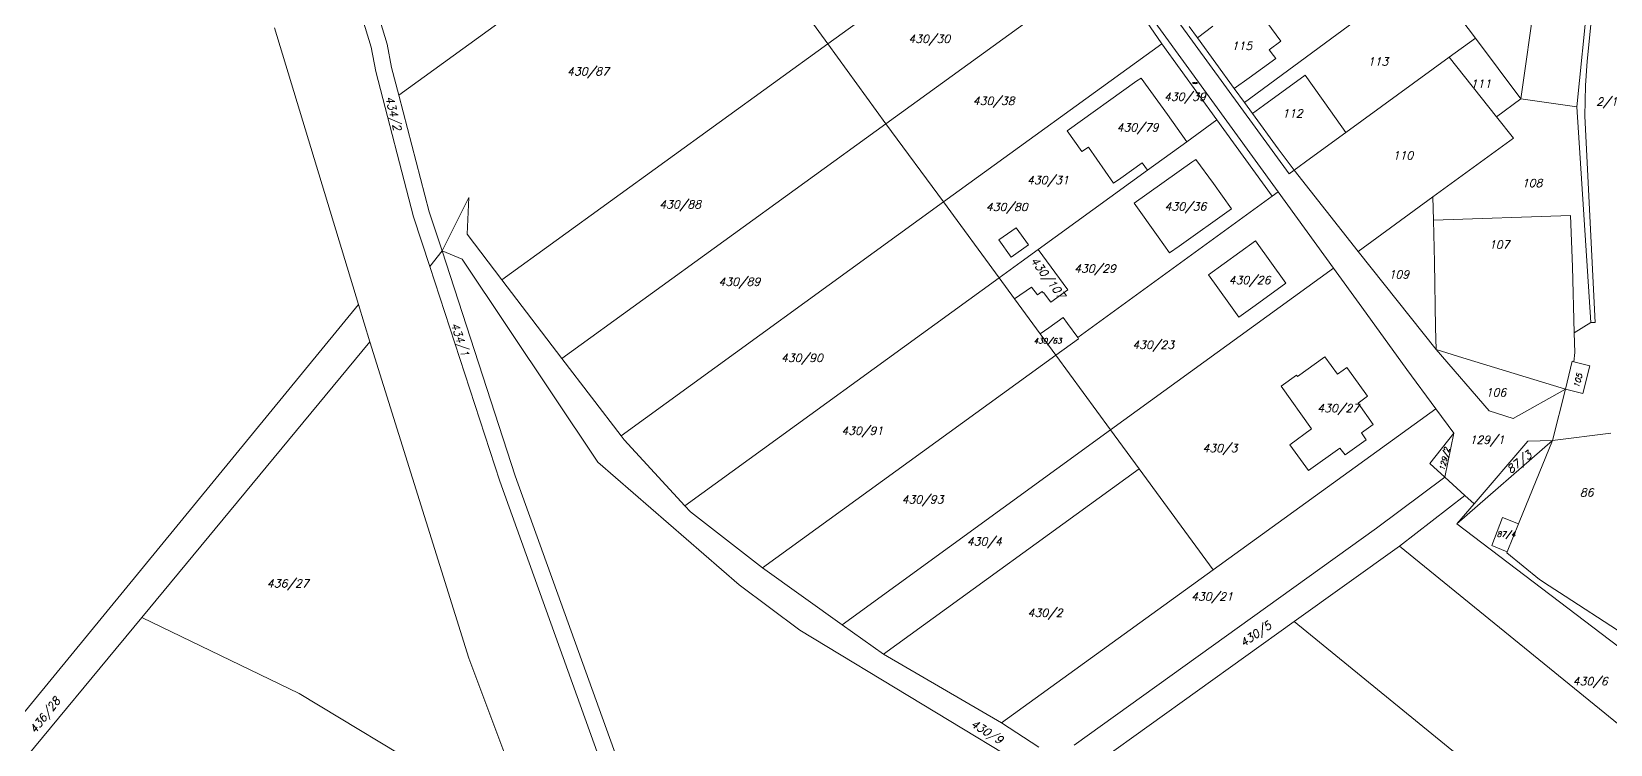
# Model space of a CAD drawing. Header units: millimetres. Extents: x -626414 to -622734, y -1174816 to -1171998.
# Drawn here: x -625481.5 to -625146.1, y -1173873.7 to -1173722.1 of the extents above; entities that cross this region are included whole.
import ezdxf
from ezdxf.enums import TextEntityAlignment as Align

# ---------------------------------------------------------------- set-up
doc = ezdxf.new("R2010")
doc.units = ezdxf.units.MM
doc.layers.add('Dobrinsko_hranice parcel', color=7, linetype='Continuous', lineweight=0)
doc.layers.add('Dobrinsko_parcelní čísla', color=7, linetype='Continuous', lineweight=0)
doc.styles.add('Style-ITALICS', font='ITALICS.shx')

msp = doc.modelspace()

# ---------------------------------------------------------------- linework, layer by layer
at = {"layer": 'Dobrinsko_hranice parcel', "color": 7, "linetype": 'Continuous', "lineweight": 13}
for p, q in [((-625216.7, -1173756.22), (-625302.57, -1173637.79)), ((-625214.36, -1173752.36), (-625294.68, -1173641.86)), ((-625338.72, -1173688.68), (-625403.51, -1173735.63)), ((-625265.42, -1173690.72), (-625312.36, -1173724.73)), ((-625312.36, -1173724.73), (-625327.6, -1173703.89)), ((-625253.1, -1173707.72), (-625300.07, -1173741.75)), ((-625253.1, -1173707.72), (-625241.42, -1173724.71)), ((-625153.22, -1173738.16), (-625150.25, -1173708.68)), ((-625151.08, -1173728.43), (-625149.09, -1173708.93)), ((-625174.8, -1173723.49), (-625184.79, -1173710.2)), ((-625161.7, -1173712.18), (-625165.12, -1173736.44)), ((-625409.42, -1173725.42), (-625412.44, -1173715.48)), ((-625405.98, -1173724.77), (-625409.45, -1173713.34)), ((-625223.88, -1173737.21), (-625191.55, -1173713.38)), ((-625220.1, -1173718.81), (-625216.11, -1173724.16)), ((-625412.09, -1173780.13), (-625429.92, -1173721.3)), ((-625233.86, -1173723.43), (-625235.6, -1173721.02)), ((-625233.86, -1173723.43), (-625230.55, -1173720.99)), ((-625408.43, -1173730.64), (-625409.42, -1173725.42)), ((-625405.04, -1173729.76), (-625405.98, -1173724.77)), ((-625312.36, -1173724.73), (-625381.63, -1173774.89)), ((-625300.07, -1173741.75), (-625312.36, -1173724.73)), ((-625287.77, -1173758.35), (-625241.42, -1173724.71)), ((-625241.42, -1173724.71), (-625229.7, -1173740.92)), ((-625226.02, -1173734.25), (-625233.86, -1173723.43)), ((-625216.11, -1173724.16), (-625218.58, -1173726.01)), ((-625218.58, -1173726.01), (-625217.7, -1173727.19)), ((-625180.4, -1173727.58), (-625174.8, -1173723.49)), ((-625165.12, -1173736.44), (-625174.8, -1173723.49)), ((-625403.51, -1173735.63), (-625405.04, -1173729.76)), ((-625217.23, -1173727.83), (-625222.87, -1173731.95)), ((-625217.7, -1173727.19), (-625217.23, -1173727.83)), ((-625202.3, -1173743.56), (-625180.4, -1173727.58)), ((-625180.4, -1173727.58), (-625170.3, -1173740.28)), ((-625151.4, -1173733.57), (-625151.08, -1173728.43)), ((-625400.37, -1173761.55), (-625408.43, -1173730.64)), ((-625246.72, -1173732.58), (-625261.51, -1173743.24)), ((-625245.8, -1173732), (-625246.72, -1173732.58)), ((-625240.19, -1173739.73), (-625245.8, -1173732)), ((-625222.87, -1173731.95), (-625226.02, -1173734.25)), ((-625219.85, -1173737.86), (-625210.99, -1173731.42)), ((-625210.99, -1173731.42), (-625205.56, -1173739.01)), ((-625397.04, -1173760.47), (-625403.51, -1173735.63)), ((-625223.88, -1173737.21), (-625226.02, -1173734.25)), ((-625165.12, -1173736.44), (-625170.3, -1173740.28)), ((-625153.22, -1173738.16), (-625165.12, -1173736.44)), ((-625151.52, -1173740.09), (-625151.4, -1173733.57)), ((-625236.07, -1173745.54), (-625240.19, -1173739.73)), ((-625222.17, -1173739.55), (-625223.88, -1173737.21)), ((-625222.17, -1173739.55), (-625219.85, -1173737.86)), ((-625216.67, -1173747.06), (-625222.17, -1173739.55)), ((-625205.56, -1173739.01), (-625202.3, -1173743.56)), ((-625150.24, -1173784), (-625153.22, -1173738.16)), ((-625368.87, -1173791.61), (-625300.07, -1173741.75)), ((-625300.07, -1173741.75), (-625287.77, -1173758.35)), ((-625261.51, -1173743.24), (-625258.39, -1173747.64)), ((-625236.07, -1173745.54), (-625229.7, -1173740.92)), ((-625217.97, -1173757.14), (-625229.7, -1173740.92)), ((-625170.3, -1173740.28), (-625166.71, -1173744.8)), ((-625149.37, -1173784), (-625151.52, -1173740.09)), ((-625258.39, -1173747.64), (-625257, -1173746.68)), ((-625257, -1173746.68), (-625251.68, -1173754.38)), ((-625244.44, -1173751.61), (-625236.07, -1173745.54)), ((-625209.84, -1173749.06), (-625202.3, -1173743.56)), ((-625166.71, -1173744.8), (-625183.81, -1173757.28)), ((-625250.12, -1173753.32), (-625245.58, -1173750.04)), ((-625247.32, -1173758.64), (-625235.07, -1173749.9)), ((-625245.58, -1173750.04), (-625244.44, -1173751.61)), ((-625235.07, -1173749.9), (-625234.2, -1173749.33)), ((-625234.2, -1173749.33), (-625230.46, -1173754.44)), ((-625213.33, -1173751.61), (-625216.67, -1173747.06)), ((-625213.33, -1173751.61), (-625209.84, -1173749.06)), ((-625244.44, -1173751.61), (-625267.67, -1173768.47)), ((-625251.68, -1173754.38), (-625250.12, -1173753.32)), ((-625213.33, -1173751.61), (-625214.36, -1173752.36)), ((-625199.68, -1173768.86), (-625213.33, -1173751.61)), ((-625226.64, -1173759.82), (-625230.46, -1173754.44)), ((-625216.7, -1173756.22), (-625217.97, -1173757.14)), ((-625216.7, -1173756.22), (-625204.96, -1173772.41)), ((-625394.34, -1173768.76), (-625388.64, -1173757.4)), ((-625388.64, -1173757.4), (-625389, -1173765.23)), ((-625356.29, -1173808.09), (-625287.77, -1173758.35)), ((-625275.96, -1173774.49), (-625287.77, -1173758.35)), ((-625217.97, -1173757.14), (-625259.29, -1173787.17)), ((-625247.32, -1173758.64), (-625242.21, -1173765.74)), ((-625237.73, -1173767.73), (-625226.64, -1173759.82)), ((-625199.68, -1173768.86), (-625183.81, -1173757.28)), ((-625183.81, -1173757.28), (-625183.71, -1173762.25)), ((-625396.95, -1173772.06), (-625400.37, -1173761.55)), ((-625394.34, -1173768.76), (-625397.04, -1173760.47)), ((-625183.71, -1173762.25), (-625154.56, -1173761.21)), ((-625183.71, -1173762.25), (-625183.52, -1173771.16)), ((-625154.56, -1173761.21), (-625154.15, -1173772.16)), ((-625389, -1173765.23), (-625381.63, -1173774.89)), ((-625276.07, -1173766.44), (-625272.38, -1173763.82)), ((-625273.43, -1173770.11), (-625276.07, -1173766.44)), ((-625272.38, -1173763.82), (-625269.76, -1173767.48)), ((-625239.76, -1173769.16), (-625242.21, -1173765.74)), ((-625396.95, -1173772.06), (-625394.34, -1173768.76)), ((-625378.8, -1173816.56), (-625394.34, -1173768.76)), ((-625390.06, -1173770.52), (-625394.34, -1173768.76)), ((-625269.76, -1173767.48), (-625273.43, -1173770.11)), ((-625271.29, -1173771.1), (-625267.67, -1173768.47)), ((-625261.42, -1173777.06), (-625267.67, -1173768.47)), ((-625239.76, -1173769.16), (-625237.73, -1173767.73)), ((-625183.14, -1173789.74), (-625199.68, -1173768.86)), ((-625382.09, -1173817.75), (-625396.95, -1173772.06)), ((-625361.24, -1173813.66), (-625390.06, -1173770.52)), ((-625275.96, -1173774.49), (-625271.29, -1173771.1)), ((-625252.3, -1173806.82), (-625204.96, -1173772.41)), ((-625198.94, -1173780.71), (-625204.96, -1173772.41)), ((-625183.52, -1173771.16), (-625183.24, -1173785.06)), ((-625154.15, -1173772.16), (-625153.81, -1173786.2)), ((-625381.63, -1173774.89), (-625368.87, -1173791.61)), ((-625275.96, -1173774.49), (-625342.73, -1173822.97)), ((-625272.69, -1173778.95), (-625275.96, -1173774.49)), ((-625272.69, -1173778.95), (-625269.08, -1173776.45)), ((-625269.08, -1173776.45), (-625267.84, -1173778.13)), ((-625412.09, -1173780.13), (-625512.14, -1173902.32)), ((-625409.66, -1173788.13), (-625412.09, -1173780.13)), ((-625272.69, -1173778.95), (-625267.24, -1173786.41)), ((-625267.84, -1173778.13), (-625266.84, -1173777.42)), ((-625266.65, -1173777.69), (-625266.84, -1173777.42)), ((-625266.65, -1173777.69), (-625266.52, -1173777.59)), ((-625266.52, -1173777.59), (-625264.99, -1173779.64)), ((-625264.99, -1173779.64), (-625261.42, -1173777.06)), ((-625265.44, -1173785.12), (-625262.41, -1173782.92)), ((-625262.41, -1173782.92), (-625261.47, -1173784.21)), ((-625189.33, -1173793.96), (-625198.94, -1173780.71)), ((-625267.24, -1173786.41), (-625265.44, -1173785.12)), ((-625263.91, -1173790.96), (-625267.24, -1173786.41)), ((-625261.47, -1173784.21), (-625259.29, -1173787.17)), ((-625183.24, -1173785.06), (-625183.14, -1173789.74)), ((-625153.81, -1173786.2), (-625150.24, -1173784)), ((-625153.64, -1173790.36), (-625153.81, -1173786.2)), ((-625150.24, -1173784), (-625149.37, -1173784)), ((-625458.09, -1173846.74), (-625409.66, -1173788.13)), ((-625388.64, -1173855.37), (-625409.66, -1173788.13)), ((-625263.91, -1173790.96), (-625259.09, -1173787.44)), ((-625259.29, -1173787.17), (-625259.09, -1173787.44)), ((-625183.14, -1173789.74), (-625177.44, -1173791.49)), ((-625171.88, -1173802.77), (-625183.14, -1173789.74)), ((-625153.89, -1173792.32), (-625153.64, -1173790.36)), ((-625368.87, -1173791.61), (-625356.29, -1173808.09)), ((-625263.91, -1173790.96), (-625326.24, -1173836.15)), ((-625263.91, -1173790.96), (-625252.3, -1173806.82)), ((-625177.44, -1173791.49), (-625155.64, -1173798.15)), ((-625155.64, -1173798.15), (-625154.26, -1173792.22)), ((-625154.26, -1173792.22), (-625153.89, -1173792.32)), ((-625150.51, -1173793.2), (-625153.89, -1173792.32)), ((-625151.96, -1173799.06), (-625150.51, -1173793.2)), ((-625183.17, -1173802.34), (-625189.33, -1173793.96)), ((-625155.64, -1173798.15), (-625166.75, -1173804.4)), ((-625158.45, -1173809.07), (-625155.64, -1173798.15)), ((-625155.64, -1173798.15), (-625151.96, -1173799.06)), ((-625183.17, -1173802.34), (-625230.52, -1173836.59)), ((-625179.36, -1173807.53), (-625183.17, -1173802.34)), ((-625166.75, -1173804.4), (-625171.88, -1173802.77)), ((-625309.3, -1173848.25), (-625252.3, -1173806.82)), ((-625246.25, -1173815.09), (-625252.3, -1173806.82)), ((-625356.29, -1173808.09), (-625355.67, -1173808.91)), ((-625355.67, -1173808.91), (-625342.73, -1173822.97)), ((-625199.03, -1173807.48), (-625198, -1173808.93)), ((-625184.48, -1173813.99), (-625179.36, -1173807.53)), ((-625181.31, -1173816.87), (-625179.36, -1173807.53)), ((-625178.71, -1173826.8), (-625158.45, -1173809.07)), ((-625163.68, -1173809.23), (-625175.07, -1173822.54)), ((-625165.51, -1173826.42), (-625158.45, -1173809.07)), ((-625158.45, -1173809.07), (-625163.68, -1173809.23)), ((-625146.04, -1173807.53), (-625158.45, -1173809.07)), ((-625331.19, -1173839.77), (-625361.24, -1173813.66)), ((-625353.33, -1173887.31), (-625378.8, -1173816.56)), ((-625300.52, -1173854.52), (-625246.25, -1173815.09)), ((-625246.25, -1173815.09), (-625230.52, -1173836.59)), ((-625181.31, -1173816.87), (-625195.82, -1173827.69)), ((-625181.31, -1173816.87), (-625184.48, -1173813.99)), ((-625177.04, -1173820.76), (-625181.31, -1173816.87)), ((-625356.49, -1173888.82), (-625382.09, -1173817.75)), ((-625342.73, -1173822.97), (-625341.57, -1173824.23)), ((-625190.94, -1173831.55), (-625177.04, -1173820.76)), ((-625178.71, -1173826.8), (-625175.07, -1173822.54)), ((-625175.07, -1173822.54), (-625177.04, -1173820.76)), ((-625341.57, -1173824.23), (-625326.24, -1173836.15)), ((-625100.71, -1173886.27), (-625178.71, -1173826.8)), ((-625171.34, -1173831.41), (-625169.03, -1173825.47)), ((-625169.03, -1173825.47), (-625165.67, -1173826.81)), ((-625168.04, -1173832.75), (-625165.67, -1173826.81)), ((-625165.67, -1173826.81), (-625165.51, -1173826.42)), ((-625195.82, -1173827.69), (-625260.06, -1173873.84)), ((-625213.31, -1173847.59), (-625190.94, -1173831.55)), ((-625190.94, -1173831.55), (-625107.74, -1173899.31)), ((-625171.34, -1173831.41), (-625168.04, -1173832.75)), ((-625168.11, -1173832.94), (-625168.04, -1173832.75)), ((-625161.17, -1173838.63), (-625168.11, -1173832.94)), ((-625326.24, -1173836.15), (-625309.3, -1173848.25)), ((-625230.52, -1173836.59), (-625275.51, -1173869.14)), ((-625318.31, -1173849.42), (-625331.19, -1173839.77)), ((-625159.14, -1173839.97), (-625161.17, -1173838.63)), ((-625155.75, -1173842.2), (-625159.14, -1173839.97)), ((-625144.63, -1173849.4), (-625155.75, -1173842.2)), ((-625512.67, -1173912.58), (-625458.09, -1173846.74)), ((-625424.66, -1173862.89), (-625458.09, -1173846.74)), ((-625239.5, -1173897.1), (-625318.31, -1173849.42)), ((-625309.3, -1173848.25), (-625300.52, -1173854.52)), ((-625254.4, -1173877.05), (-625213.31, -1173847.59)), ((-625213.31, -1173847.59), (-625120.55, -1173923.17)), ((-625374.43, -1173893.19), (-625388.64, -1173855.37)), ((-625275.51, -1173869.14), (-625300.52, -1173854.52)), ((-625374.43, -1173893.19), (-625424.66, -1173862.89)), ((-625275.51, -1173869.14), (-625267.53, -1173874.27))]:
    msp.add_line(p, q, dxfattribs=at)
at = {"layer": 'Dobrinsko_hranice parcel', "color": 7, "linetype": 'Continuous', "lineweight": 13, "flags": 128}
for points in [[(-625227.17, -1173779.87), (-625231.51, -1173773.84), (-625221.52, -1173766.65)], [(-625221.52, -1173766.65), (-625215.05, -1173775.62), (-625221.61, -1173780.34)], [(-625221.61, -1173780.34), (-625225.05, -1173782.83), (-625227.17, -1173779.87)], [(-625212.62, -1173795.47), (-625206.77, -1173791.27), (-625204.12, -1173795), (-625202.92, -1173794.14)], [(-625202.92, -1173794.14), (-625202.09, -1173793.54), (-625199.69, -1173796.89)], [(-625203.59, -1173810.71), (-625210.25, -1173815.43), (-625214.23, -1173809.98), (-625209.59, -1173806.62), (-625216.07, -1173797.54), (-625212.82, -1173795.2), (-625212.62, -1173795.47)], [(-625199.69, -1173796.89), (-625197.72, -1173799.65), (-625199.73, -1173801.11), (-625196.52, -1173805.7), (-625199.03, -1173807.48)], [(-625198, -1173808.93), (-625202.47, -1173812.11), (-625203.59, -1173810.71)]]:
    msp.add_lwpolyline(points, dxfattribs=at)

# ---------------------------------------------------------------- texts
at = {"layer": 'Dobrinsko_parcelní čísla', "color": 7, "linetype": 'Continuous', "lineweight": 0, "style": 'Style-ITALICS'}
for s, height, p in [('430/30', 1.7, (-625290.826, -1173724.525)), ('115', 1.7, (-625224.42, -1173726.015)), ('430/87', 1.7, (-625363.33, -1173731.435)), ('113', 1.7, (-625195.5, -1173729.355)), ('430/39', 0.2, (-625234.41, -1173733.16)), ('111', 1.7, (-625173.65, -1173734.065)), ('430/38', 1.7, (-625277.143, -1173737.722)), ('430/39', 1.7, (-625236.513, -1173736.822)), ('2/1', 1.7, (-625146.865, -1173737.875)), ('112', 1.7, (-625213.67, -1173740.375)), ('430/79', 1.7, (-625246.57, -1173743.355)), ('110', 1.7, (-625190.21, -1173749.305)), ('430/31', 1.7, (-625265.621, -1173754.545)), ('108', 1.7, (-625162.75, -1173755.175)), ('430/88', 1.7, (-625343.75, -1173759.725)), ('430/80', 1.7, (-625274.356, -1173760.275)), ('430/36', 1.7, (-625236.393, -1173760.182)), ('107', 1.7, (-625169.74, -1173768.265)), ('430/29', 1.7, (-625255.606, -1173773.385)), ('109', 1.7, (-625191.06, -1173774.605)), ('430/89', 1.7, (-625331.17, -1173776.165)), ('430/26', 1.7, (-625222.766, -1173775.815)), ('430/90', 1.7, (-625317.88, -1173792.365)), ('430/63', 1.139, (-625265.68, -1173788.444)), ('430/23', 1.7, (-625243.249, -1173789.565)), ('106', 1.7, (-625170.42, -1173799.705)), ('430/27', 1.7, (-625203.956, -1173803.065)), ('430/91', 1.7, (-625305.06, -1173807.835)), ('430/3', 1.7, (-625229.07, -1173811.535)), ('129/1', 1.7, (-625172.325, -1173809.775)), ('430/93', 1.7, (-625292.25, -1173822.455)), ('86', 1.7, (-625151.16, -1173820.975)), ('430/4', 1.7, (-625279.13, -1173831.395)), ('87/4', 1.139, (-625168.258, -1173829.57)), ('436/27', 1.7, (-625427.11, -1173840.305)), ('430/21', 1.7, (-625230.75, -1173843.105)), ('430/2', 1.7, (-625266.22, -1173846.565)), ('430/6', 1.7, (-625150.41, -1173861.125))]:
    msp.add_text(s, height=height, dxfattribs=at).set_placement(p, align=Align.CENTER)
for s, height, rotation, p in [('434/2', 1.7, 284, (-625405.482, -1173739.682)), ('430/107', 1.7, 307, (-625266.283, -1173774.983)), ('434/1', 1.7, 289, (-625391.311, -1173787.828)), ('105', 1.2, 76, (-625152.438, -1173796.512)), ('129/2', 1.139, 77, (-625180.822, -1173813.175)), ('87/3', 1.7, 39, (-625164.972, -1173814.34)), ('430/5', 1.7, 35, (-625221.006, -1173850.938)), ('436/28', 1.7, 52, (-625478.055, -1173868.021)), ('430/9', 1.7, 328, (-625279.025, -1173871.7))]:
    msp.add_text(s, height=height, rotation=rotation, dxfattribs=at).set_placement(p, align=Align.CENTER)

doc.saveas('drawing.dxf')
